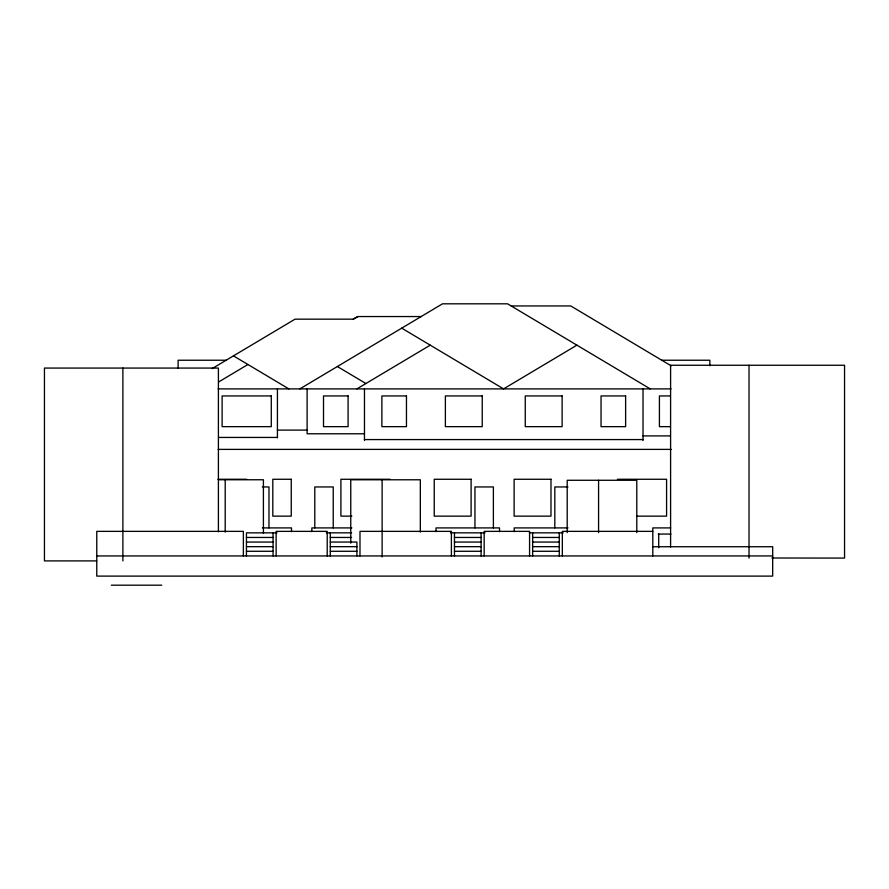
<?xml version="1.0" encoding="UTF-8"?>
<svg xmlns="http://www.w3.org/2000/svg" width="889" height="889" viewBox="0 0 889 889"><rect width="100%" height="100%" fill="white"/><g stroke="black" fill="none" stroke-linecap="round" stroke-linejoin="round"><path stroke-width="1.33" d="M212.104 368.613L295.048 319.162L352.822 319.162L357.934 316.551L421.175 316.551M218.705 381.926L247.931 364.49M353.177 319.384L357.934 316.551M299.849 388.893L442.522 303.816L507.575 303.816L650.248 388.893M356.9 388.893L430.243 345.165M576.905 345.165L503.574 388.893L401.717 328.152M511.153 305.949L570.76 305.949L671.162 365.824M226.173 360.234L178.111 360.234L178.111 368.424M661.783 360.234L709.855 360.234L709.855 365.69M218.105 388.893L671.039 388.893M670.339 395.938L659.416 395.938L659.416 426.653L670.339 426.653M277.424 430.109L307.116 430.109M364.468 433.776L307.116 433.776L307.116 388.893M643.025 435.91L670.339 435.91M218.705 437.444L277.424 437.444M364.468 439.577L643.025 439.577M218.149 449.389L671.273 449.389M218.016 479.271L246.698 479.271M390.071 479.271L340.909 479.271L340.909 516.142L351.833 516.142M617.422 479.271L666.583 479.271L666.583 516.142L636.546 516.142M218.383 479.76L263.411 479.76L263.411 533.478M262.388 486.95L268.967 486.95L268.967 527.91M567.993 486.95L554.825 486.95L554.825 527.91M262.388 527.91L291.503 527.91L291.503 531.611M351.888 527.91L311.85 527.91L311.85 531.611M568.038 527.91L514.209 527.91L514.209 531.611M670.662 527.91L652.815 527.91L652.815 555.947M652.815 531.366L562.337 531.366L562.337 555.947M277.012 532.844L246.442 532.844L246.442 555.947M326.341 532.844L351.588 532.844M450.512 532.844L485.038 532.844M529.388 532.844L563.215 532.844M658.249 534.056L670.962 534.056M246.442 537.456L273.067 537.456M330.286 537.456L351.588 537.456M454.468 537.456L481.093 537.456M532.644 537.456L559.27 537.456M246.442 542.057L273.067 542.057M330.286 542.057L356.911 542.057L356.911 555.947M454.468 542.057L481.093 542.057M532.644 542.057L559.27 542.057M246.442 546.668L273.067 546.668M330.286 546.668L356.911 546.668M454.468 546.668L481.093 546.668M532.644 546.668L559.27 546.668M652.815 546.735L772.685 546.735L772.685 576.105L96.768 576.105L96.768 531.366L243.364 531.366L243.364 555.947M246.442 551.28L273.067 551.28M330.286 551.28L356.911 551.28M454.468 551.28L481.093 551.28M532.644 551.28L559.27 551.28M96.768 555.947L772.685 555.947M771.93 558.003L844.55 558.092L844.55 365.257L670.595 365.257L670.595 546.991M96.734 560.903L44.45 560.903L44.45 368.068L218.405 368.068L218.405 531.778M111.336 585.184L161.742 585.184M337.376 366.524L365.901 383.526M233.474 355.878L288.847 388.893M749.027 365.257L749.027 558.092M658.716 534.056L658.716 547.746M643.025 388.893L643.025 440.5M636.791 532.611L636.791 480.271L567.204 480.271L567.204 532.611M598.575 480.271L598.575 532.611M559.27 532.844L559.27 555.947M532.644 532.844L532.644 555.947M529.566 555.947L529.566 531.366L484.161 531.366L484.161 555.947M499.518 531.611L499.518 527.91L436.032 527.91L436.032 531.611M493.384 527.91L493.384 486.95L474.948 486.95L474.948 527.91M481.093 532.844L481.093 555.947M454.468 532.844L454.468 555.947M451.39 555.947L451.39 531.366L359.989 531.366L359.989 555.947M420.33 532.122L420.33 479.782L350.755 479.782L350.755 543.146M382.126 479.782L382.126 556.914M364.468 388.893L364.468 440.5M333.231 527.91L333.231 486.95L314.795 486.95L314.795 527.91M330.286 532.844L330.286 555.947M327.219 555.947L327.219 531.366L276.135 531.366L276.135 555.947M277.424 388.893L277.424 437.788M273.067 532.844L273.067 555.947M225.206 479.76L225.206 532.1M122.882 368.068L122.882 560.903M271.278 395.938L222.117 395.938L222.117 426.653L271.278 426.653L271.278 395.938M348.088 395.938L323.507 395.938L323.507 426.653L348.088 426.653L348.088 395.938M406.462 395.938L381.881 395.938L381.881 426.653L406.462 426.653L406.462 395.938M482.238 395.938L445.378 395.938L445.378 426.653L482.238 426.653L482.238 395.938M562.126 395.938L525.255 395.938L525.255 426.653L562.126 426.653L562.126 395.938M625.623 395.938L601.042 395.938L601.042 426.653L625.623 426.653L625.623 395.938M291.248 479.271L272.812 479.271L272.812 516.142L291.248 516.142L291.248 479.271M471.103 479.271L434.232 479.271L434.232 516.142L471.103 516.142L471.103 479.271M550.98 479.271L514.12 479.271L514.12 516.142L550.98 516.142L550.98 479.271"/></g></svg>
